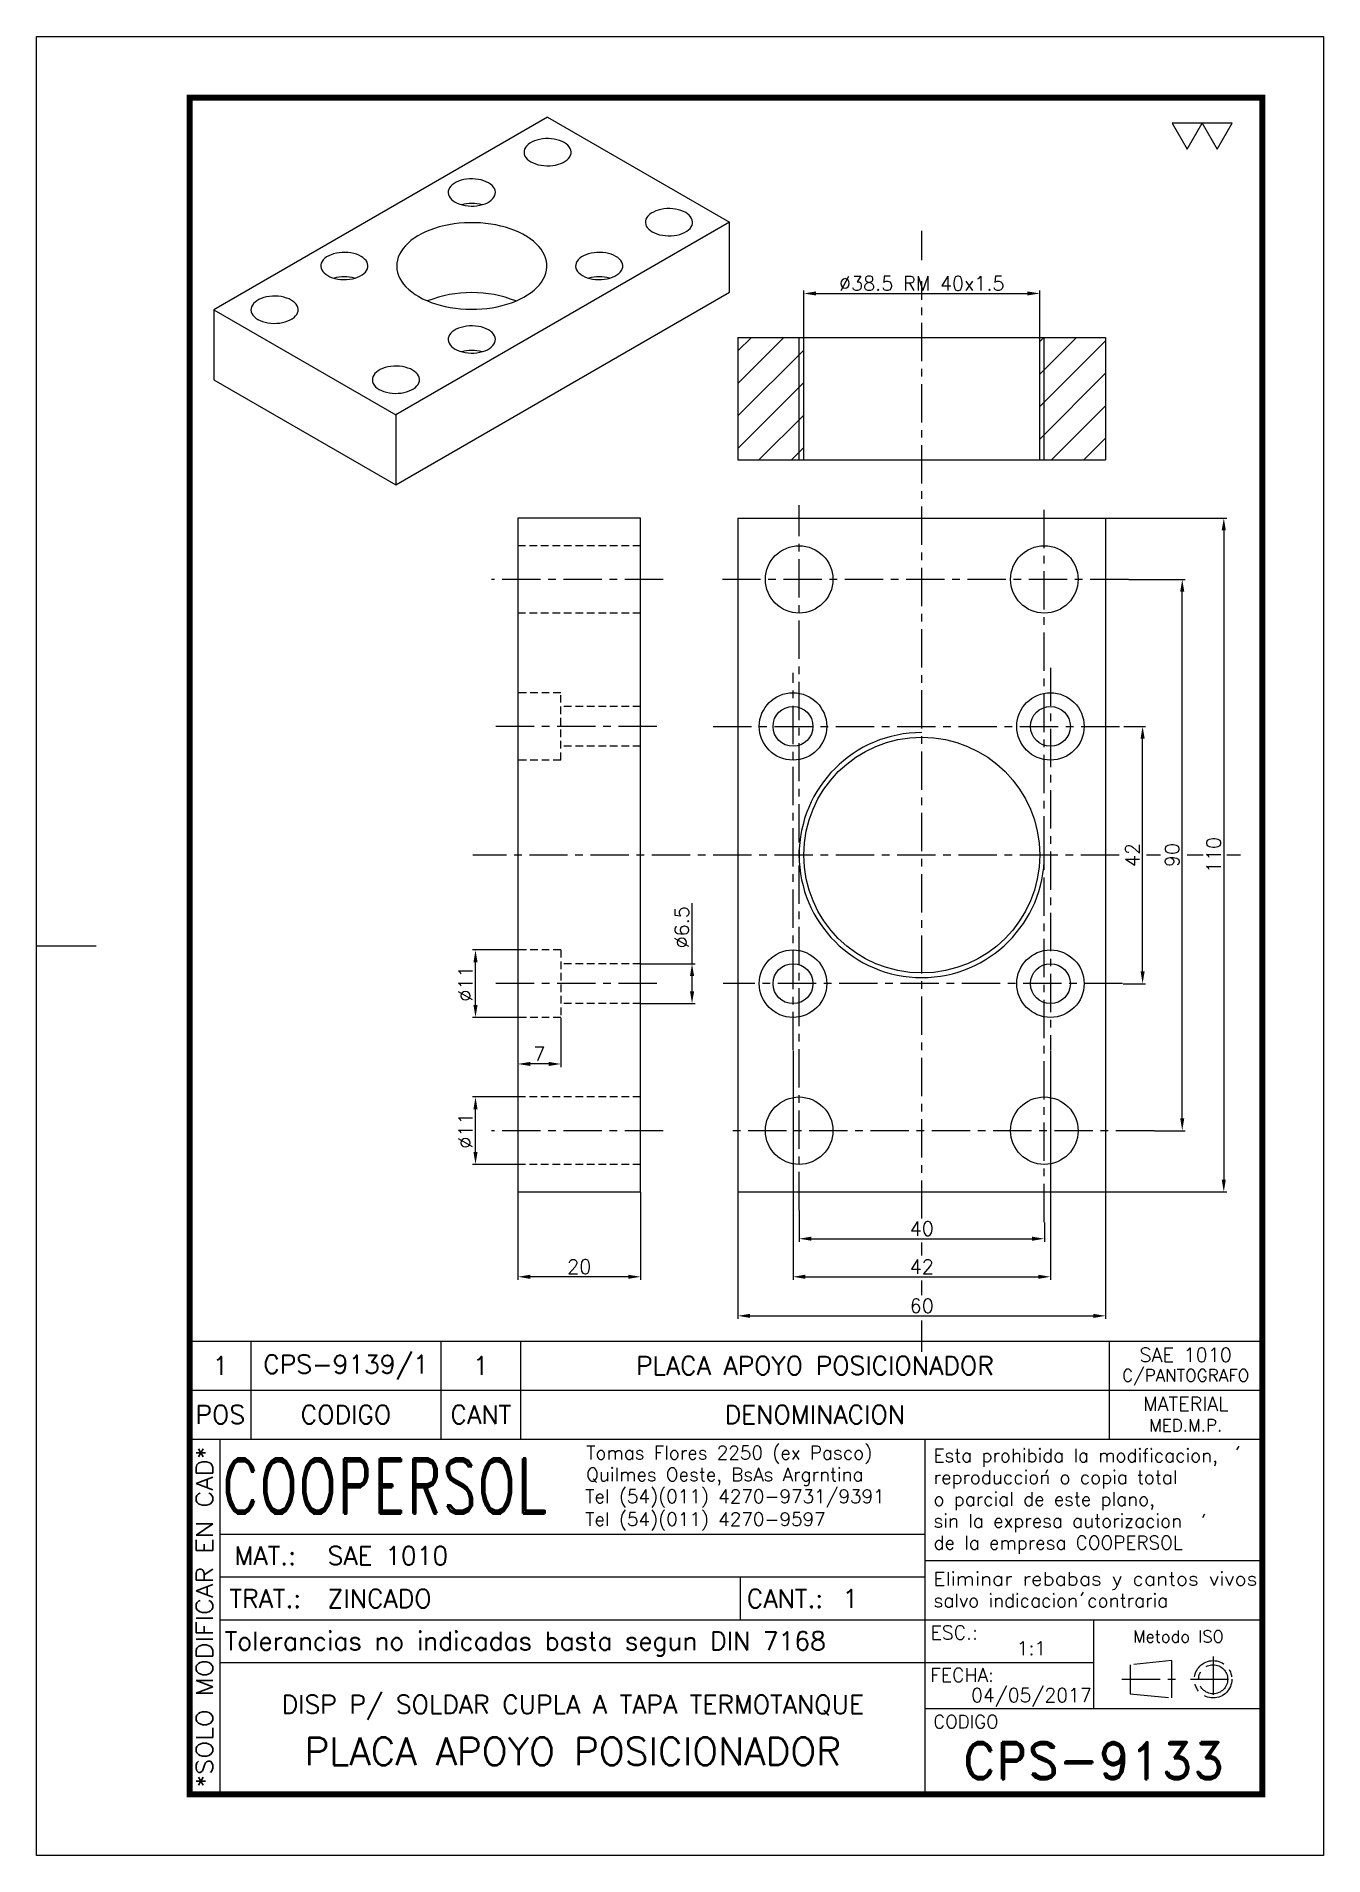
# Model space of a CAD drawing. Extents: x 0 to 210, y 0 to 297.
import ezdxf
from ezdxf.enums import TextEntityAlignment as Align

# ---------------------------------------------------------------- set-up
doc = ezdxf.new("R2010")
doc.units = 0
doc.header["$LTSCALE"] = 5
doc.header["$MEASUREMENT"] = 0
doc.linetypes.add('CENTER', pattern=[2, 1.25, -0.25, 0.25, -0.25])
doc.linetypes.add('HIDDEN', pattern=[0.375, 0.25, -0.125])
doc.layers.get('0').update_dxf_attribs({"linetype": 'CONTINUOUS'})
doc.layers.get('DEFPOINTS').update_dxf_attribs({"linetype": 'CONTINUOUS'})
for name, color, linetype in [('1', 1, 'CENTER'), ('CL', 1, 'CENTER'), ('CO', 3, 'CONTINUOUS'), ('FI', 1, 'CONTINUOUS'), ('OC', 1, 'HIDDEN'), ('RY', 5, 'CONTINUOUS')]:
    doc.layers.add(name, color=color, linetype=linetype)
doc.styles.add('ROMAND', font='ROMAND')
doc.styles.add('ROMANS', font='ROMANS.SHX')
doc.dimstyles.new('1', dxfattribs={"dimtxt": 2.3, "dimasz": 2, "dimexe": 0.5, "dimexo": 0.0625, "dimgap": 0.5, "dimtad": 1, "dimdec": 4, "dimdsep": 46, "dimtxsty": 'ROMANS', "dimcen": -2, "dimclrt": 7, "dimadec": 0, "dimazin": 0, "dimtfac": 0.869565, "dimtdec": 4, "dimtmove": 0, "dimatfit": 3, "dimfxl": 1, "dimtolj": 1, "dimarcsym": 0})

# ---------------------------------------------------------------- blocks, each defined once
blk = doc.blocks.new('A4G')
blk.add_line((0, 148.5), (9.75, 148.5))
blk.add_lwpolyline([(0, 297), (210, 297), (210, 0), (0, 0)], close=True)
at = {"const_width": 1}
blk.add_lwpolyline([(25, 287), (200, 287), (200, 10), (25, 10)], close=True, dxfattribs=at)
blk = doc.blocks.new('COOPERSOLROT-02')
for p, q in [((0, 58), (175, 58)), ((0, 0), (0, 58)), ((5, 0), (5, 58)), ((120, 0), (120, 58)), ((175, 0), (175, 58)), ((5, 42.5), (120, 42.5)), ((120, 38.19), (175, 38.19)), ((5, 35.5), (120, 35.5)), ((89.89, 28.5), (89.89, 35.5)), ((5, 28.5), (175, 28.5)), ((147.5, 14), (147.5, 28.5)), ((147.5, 21.5), (5, 21.5)), ((120, 14), (175, 14)), ((0, 0), (175, 0))]:
    blk.add_line(p, q)
at = {"color": 1, "linetype": 'CENTER'}
blk.add_line((166.98, 22.51), (166.98, 15.06), dxfattribs=at)
for points in [[(152.09, 18.79), (161.93, 18.79)], [(163.26, 18.79), (170.71, 18.79)]]:
    blk.add_lwpolyline(points, dxfattribs=at)
at = {"layer": '1'}
for points in [[(170.85, 56.26), (171.21, 56.85)], [(139.66, 52.43), (140.02, 53.02)], [(165.28, 45.22), (165.64, 45.81)], [(145.46, 32.42), (145.82, 33.01)]]:
    blk.add_lwpolyline(points, dxfattribs=at)
blk.add_lwpolyline([(160.25, 18.79), (160.25, 21.83), (153.47, 21.16), (153.47, 16.41), (160.25, 15.74)], close=True, dxfattribs=at)
for radius in [3.05, 2.37]:
    blk.add_circle((166.98, 18.79), radius, dxfattribs=at)
at = {"style": 'ROMANS', "width": 0.996387}
blk.add_text('*SOLO MODIFICAR EN CAD*', height=2.7, rotation=90, dxfattribs=at).set_placement((3.77, 1.09), (3.77, 56.81), align=Align.FIT)
at = {"style": 'ROMAND', "width": 0.75}
blk.add_text('COOPERSOL', height=9, dxfattribs=at).set_placement((5.26, 45.85))
at = {"style": 'ROMANS'}
for s, p in [('MAT.:', (7.32, 37.47)), ('TRAT.:', (6.5, 30.47)), ('CANT.:', (90.89, 30.47)), ('Tolerancias no indicadas basta segun DIN 7168', (5.7, 23.56))]:
    blk.add_text(s, height=3, dxfattribs=at).set_placement(p)
for tag, height, style, p in [('CONJUNTO', 2.3, 'ROMANS', (62.5, 17.5)), ('SUBCONJUNTO', 3, 'ROMANS', (62.5, 11.5)), ('DENOMINACION', 4.5, 'ROMANS', (62.5, 4.75)), ('COD-PLA', 6, 'ROMAND', (147.5, 5.5))]:
    blk.add_attdef(tag, text='', height=height, dxfattribs=dict(style=style)).set_placement(p, align=Align.MIDDLE)
at = {"layer": '1', "style": 'ROMANS'}
for s, height, p in [('Tomas Flores 2250 (ex Pasco)', 2.2, (64.69, 54.68)), ('Esta prohibida la modificacion,', 2.2, (121.36, 54.23)), ('Quilmes Oeste, BsAs Argrntina', 2.2, (64.69, 51.12)), ('reproduccion o copia total', 2.2, (121.36, 50.67)), ('Tel (54)(011) 4270-9731/9391', 2.2, (64.55, 47.56)), ('o parcial de este plano,', 2.2, (121.36, 47.11)), ('Tel (54)(011) 4270-9597', 2.2, (64.55, 43.83)), ('sin la expresa autorizacion ', 2.2, (121.36, 43.55)), ('de la empresa COOPERSOL', 2.2, (121.36, 39.99)), ('salvo indicacion contraria', 2.2, (121.36, 30.54)), ('ESC.:', 2.25, (120.89, 25.29)), ('FECHA:', 2.25, (120.81, 18.36)), ('CODIGO', 2.16, (121.33, 10.78))]:
    blk.add_text(s, height=height, dxfattribs=at).set_placement(p)
at = {"layer": '1', "style": 'ROMANS', "width": 0.96139}
blk.add_text('Eliminar rebabas y cantos vivos', height=2.2, dxfattribs=at).set_placement((121.34, 34.1), (174.21, 34.1), align=Align.FIT)
at = {"layer": '1', "style": 'ROMANS'}
blk.add_text('Metodo ISO', height=1.948, dxfattribs=at).set_placement((161.34, 25.77), align=Align.MIDDLE)
for tag, p in [('MAT', (22.51, 37.47)), ('TRAT', (22.51, 30.47)), ('CANT', (106.49, 30.47))]:
    blk.add_attdef(tag, p, '', height=3, dxfattribs=at)
for tag, p in [('ESC', (137.33, 22.73)), ('FECHA', (137.33, 15.06))]:
    blk.add_attdef(tag, text='', height=2.25, dxfattribs=at).set_placement(p, align=Align.CENTER)
blk = doc.blocks.new('*D15')
at = {"layer": 'CO', "color": 0, "lineweight": -2}
for p, q in [((177.41, 184.35), (180.97, 184.35)), ((180.47, 144.35), (180.47, 182.35)), ((177.28, 142.35), (180.97, 142.35))]:
    blk.add_line(p, q, dxfattribs=at)
at = {"layer": 'CO', "color": 0}
for points in [[(180.14, 182.35), (180.81, 182.35), (180.47, 184.35)], [(180.14, 144.35), (180.81, 144.35), (180.47, 142.35)]]:
    blk.add_solid(points, dxfattribs=at)
at = {"layer": 'DEFPOINTS', "color": 0}
for p in [(177.35, 184.35), (180.47, 184.35), (177.22, 142.35)]:
    blk.add_point(p, dxfattribs=at)
at = {"layer": 'CO', "color": 7, "insert": (178.82, 163.35), "char_height": 2.3, "attachment_point": 5, "rotation": 90, "style": 'ROMANS'}
blk.add_mtext('\\A1;42', dxfattribs=at)
blk = doc.blocks.new('*D16')
at = {"layer": 'CO', "color": 0, "lineweight": -2}
for p, q in [((178.22, 208.35), (187.44, 208.35)), ((186.94, 120.35), (186.94, 206.35)), ((182.41, 118.35), (187.44, 118.35))]:
    blk.add_line(p, q, dxfattribs=at)
at = {"layer": 'CO', "color": 0}
for points in [[(186.61, 206.35), (187.27, 206.35), (186.94, 208.35)], [(186.61, 120.35), (187.27, 120.35), (186.94, 118.35)]]:
    blk.add_solid(points, dxfattribs=at)
at = {"layer": 'DEFPOINTS', "color": 0}
for p in [(178.16, 208.35), (186.94, 208.35), (182.35, 118.35)]:
    blk.add_point(p, dxfattribs=at)
at = {"layer": 'CO', "color": 7, "insert": (185.29, 163.35), "char_height": 2.3, "attachment_point": 5, "rotation": 90, "style": 'ROMANS'}
blk.add_mtext('\\A1;90', dxfattribs=at)
blk = doc.blocks.new('*D17')
at = {"layer": 'CO', "color": 0, "lineweight": -2}
for p, q in [((174.5, 218.35), (194.22, 218.35)), ((193.72, 216.35), (193.72, 110.35)), ((174.5, 108.35), (194.22, 108.35))]:
    blk.add_line(p, q, dxfattribs=at)
at = {"layer": 'CO', "color": 0}
for points in [[(193.38, 216.35), (194.05, 216.35), (193.72, 218.35)], [(193.38, 110.35), (194.05, 110.35), (193.72, 108.35)]]:
    blk.add_solid(points, dxfattribs=at)
at = {"layer": 'DEFPOINTS', "color": 0}
for p in [(174.44, 218.35), (174.44, 108.35), (193.72, 108.35)]:
    blk.add_point(p, dxfattribs=at)
at = {"layer": 'CO', "color": 7, "insert": (192.07, 163.35), "char_height": 2.3, "attachment_point": 5, "rotation": 90, "style": 'ROMANS'}
blk.add_mtext('\\A1;110', dxfattribs=at)
blk = doc.blocks.new('*D18')
at = {"layer": 'CO', "color": 0, "lineweight": -2}
for p, q in [((124.44, 105.33), (124.44, 100.21)), ((164.44, 103.37), (164.44, 100.21)), ((126.44, 100.71), (162.44, 100.71))]:
    blk.add_line(p, q, dxfattribs=at)
at = {"layer": 'CO', "color": 0}
for points in [[(126.44, 101.05), (126.44, 100.38), (124.44, 100.71)], [(162.44, 101.05), (162.44, 100.38), (164.44, 100.71)]]:
    blk.add_solid(points, dxfattribs=at)
at = {"layer": 'DEFPOINTS', "color": 0}
for p in [(124.44, 105.39), (164.44, 103.44), (164.44, 100.71)]:
    blk.add_point(p, dxfattribs=at)
at = {"layer": 'CO', "color": 7, "insert": (144.44, 102.36), "char_height": 2.3, "attachment_point": 5, "style": 'ROMANS'}
blk.add_mtext('\\A1;40', dxfattribs=at)
blk = doc.blocks.new('*D19')
at = {"layer": 'CO', "color": 0, "lineweight": -2}
for p, q in [((123.44, 131.41), (123.44, 94)), ((165.44, 131.41), (165.44, 94)), ((125.44, 94.5), (163.44, 94.5))]:
    blk.add_line(p, q, dxfattribs=at)
at = {"layer": 'CO', "color": 0}
for points in [[(125.44, 94.83), (125.44, 94.16), (123.44, 94.5)], [(163.44, 94.83), (163.44, 94.16), (165.44, 94.5)]]:
    blk.add_solid(points, dxfattribs=at)
at = {"layer": 'DEFPOINTS', "color": 0}
for p in [(123.44, 131.48), (165.44, 131.48), (165.44, 94.5)]:
    blk.add_point(p, dxfattribs=at)
at = {"layer": 'CO', "color": 7, "insert": (144.44, 96.15), "char_height": 2.3, "attachment_point": 5, "style": 'ROMANS'}
blk.add_mtext('\\A1;42', dxfattribs=at)
blk = doc.blocks.new('*D20')
at = {"layer": 'CO', "color": 0, "lineweight": -2}
for p, q in [((114.44, 108.29), (114.44, 87.62)), ((174.44, 108.29), (174.44, 87.62)), ((116.44, 88.12), (172.44, 88.12))]:
    blk.add_line(p, q, dxfattribs=at)
at = {"layer": 'CO', "color": 0}
for points in [[(116.44, 88.45), (116.44, 87.78), (114.44, 88.12)], [(172.44, 88.45), (172.44, 87.78), (174.44, 88.12)]]:
    blk.add_solid(points, dxfattribs=at)
at = {"layer": 'DEFPOINTS', "color": 0}
for p in [(114.44, 108.35), (174.44, 108.35), (174.44, 88.12)]:
    blk.add_point(p, dxfattribs=at)
at = {"layer": 'CO', "color": 7, "insert": (144.44, 89.77), "char_height": 2.3, "attachment_point": 5, "style": 'ROMANS'}
blk.add_mtext('\\A1;60', dxfattribs=at)
blk = doc.blocks.new('*D21')
at = {"layer": 'CO', "color": 0, "lineweight": -2}
for p, q in [((78.56, 108.29), (78.56, 94)), ((98.56, 108.29), (98.56, 94)), ((96.56, 94.5), (80.56, 94.5))]:
    blk.add_line(p, q, dxfattribs=at)
at = {"layer": 'CO', "color": 0}
for points in [[(80.56, 94.83), (80.56, 94.16), (78.56, 94.5)], [(96.56, 94.83), (96.56, 94.16), (98.56, 94.5)]]:
    blk.add_solid(points, dxfattribs=at)
at = {"layer": 'DEFPOINTS', "color": 0}
for p in [(78.56, 108.35), (98.56, 108.35), (78.56, 94.5)]:
    blk.add_point(p, dxfattribs=at)
at = {"layer": 'CO', "color": 7, "insert": (88.56, 96.15), "char_height": 2.3, "attachment_point": 5, "style": 'ROMANS'}
blk.add_mtext('\\A1;20', dxfattribs=at)
blk = doc.blocks.new('*D22')
at = {"layer": 'CO', "color": 0, "lineweight": -2}
for p, q in [((78.56, 136.79), (78.56, 128.74)), ((85.56, 136.79), (85.56, 128.74)), ((83.56, 129.24), (80.56, 129.24))]:
    blk.add_line(p, q, dxfattribs=at)
at = {"layer": 'CO', "color": 0}
for points in [[(80.56, 129.58), (80.56, 128.91), (78.56, 129.24)], [(83.56, 129.58), (83.56, 128.91), (85.56, 129.24)]]:
    blk.add_solid(points, dxfattribs=at)
at = {"layer": 'DEFPOINTS', "color": 0}
for p in [(78.56, 136.85), (85.56, 136.85), (78.56, 129.24)]:
    blk.add_point(p, dxfattribs=at)
at = {"layer": 'CO', "color": 7, "insert": (82.06, 130.89), "char_height": 2.3, "attachment_point": 5, "style": 'ROMANS'}
blk.add_mtext('\\A1;7', dxfattribs=at)
blk = doc.blocks.new('*D23')
at = {"layer": 'CO', "color": 0, "lineweight": -2}
for p, q in [((78.49, 147.85), (71.14, 147.85)), ((71.64, 138.85), (71.64, 145.85)), ((78.49, 136.85), (71.14, 136.85))]:
    blk.add_line(p, q, dxfattribs=at)
at = {"layer": 'CO', "color": 0}
for points in [[(71.3, 145.85), (71.97, 145.85), (71.64, 147.85)], [(71.3, 138.85), (71.97, 138.85), (71.64, 136.85)]]:
    blk.add_solid(points, dxfattribs=at)
at = {"layer": 'DEFPOINTS', "color": 0}
for p in [(71.64, 147.85), (78.56, 147.85), (78.56, 136.85)]:
    blk.add_point(p, dxfattribs=at)
at = {"layer": 'CO', "color": 7, "insert": (69.99, 142.35), "char_height": 2.3, "attachment_point": 5, "rotation": 90, "style": 'ROMANS'}
blk.add_mtext('\\A1;%%C11', dxfattribs=at)
blk = doc.blocks.new('*D24')
at = {"layer": 'CO', "color": 0, "lineweight": -2}
for p, q in [((106.96, 145.6), (106.96, 155.5)), ((98.62, 145.6), (107.46, 145.6)), ((106.96, 141.1), (106.96, 143.6)), ((98.62, 139.1), (107.46, 139.1))]:
    blk.add_line(p, q, dxfattribs=at)
at = {"layer": 'CO', "color": 0}
for points in [[(106.63, 143.6), (107.3, 143.6), (106.96, 145.6)], [(106.63, 141.1), (107.3, 141.1), (106.96, 139.1)]]:
    blk.add_solid(points, dxfattribs=at)
at = {"layer": 'DEFPOINTS', "color": 0}
for p in [(98.56, 145.6), (106.96, 145.6), (98.56, 139.1)]:
    blk.add_point(p, dxfattribs=at)
at = {"layer": 'CO', "color": 7, "insert": (105.31, 151.55), "char_height": 2.3, "attachment_point": 5, "rotation": 90, "style": 'ROMANS'}
blk.add_mtext('\\A1;%%C6.5', dxfattribs=at)
blk = doc.blocks.new('*D25')
at = {"layer": 'CO', "color": 0, "lineweight": -2}
for p, q in [((78.49, 123.85), (71.14, 123.85)), ((71.64, 114.85), (71.64, 121.85)), ((78.49, 112.85), (71.14, 112.85))]:
    blk.add_line(p, q, dxfattribs=at)
at = {"layer": 'CO', "color": 0}
for points in [[(71.3, 121.85), (71.97, 121.85), (71.64, 123.85)], [(71.3, 114.85), (71.97, 114.85), (71.64, 112.85)]]:
    blk.add_solid(points, dxfattribs=at)
at = {"layer": 'DEFPOINTS', "color": 0}
for p in [(71.64, 123.85), (78.56, 123.85), (78.56, 112.85)]:
    blk.add_point(p, dxfattribs=at)
at = {"layer": 'CO', "color": 7, "insert": (69.99, 118.35), "char_height": 2.3, "attachment_point": 5, "rotation": 90, "style": 'ROMANS'}
blk.add_mtext('\\A1;%%C11', dxfattribs=at)
blk = doc.blocks.new('*D26')
at = {"layer": 'CO', "color": 0, "lineweight": -2}
for p, q in [((125.19, 247.92), (125.19, 255.53)), ((163.69, 247.92), (163.69, 255.53)), ((127.19, 255.03), (161.69, 255.03))]:
    blk.add_line(p, q, dxfattribs=at)
at = {"layer": 'CO', "color": 0}
for points in [[(127.19, 255.36), (127.19, 254.7), (125.19, 255.03)], [(161.69, 255.36), (161.69, 254.7), (163.69, 255.03)]]:
    blk.add_solid(points, dxfattribs=at)
at = {"layer": 'DEFPOINTS', "color": 0}
for p in [(163.69, 255.03), (125.19, 247.86), (163.69, 247.86)]:
    blk.add_point(p, dxfattribs=at)
at = {"layer": 'CO', "color": 7, "insert": (144.44, 256.68), "char_height": 2.3, "attachment_point": 5, "style": 'ROMANS'}
blk.add_mtext('\\A1;%%C38.5 RM 40x1.5', dxfattribs=at)
blk = doc.blocks.new('LISPIE')
blk.add_line((0, 0), (0, 8))
at = {"layer": 'FI', "color": 7}
for p, q in [((0, 8), (175, 8)), ((10, 8), (10, 0)), ((41, 8), (41, 0)), ((54, 8), (54, 0)), ((150, 8), (150, 0))]:
    blk.add_line(p, q, dxfattribs=at)
at = {"style": 'ROMANS'}
for tag, height, p in [('MATERIAL', 2.3, (162.5, 5.75)), ('POS', 3, (5, 4)), ('CODIGO', 3, (25.5, 4)), ('CANT', 3, (47.5, 4)), ('DENOMINACION', 3, (102, 4)), ('MED.M.P.', 2, (162.5, 2.25))]:
    blk.add_attdef(tag, text='', height=height, dxfattribs=at).set_placement(p, align=Align.MIDDLE)

msp = doc.modelspace()

# ---------------------------------------------------------------- hatches: boundary and pattern name
at = {"layer": 'RY'}
h = msp.add_hatch(dxfattribs=at)
h.set_pattern_fill('ANSI31', color=256, scale=30, style=0)
h.set_pattern_definition([(45, (14220.426, -12196.6877), (-2.6516504, 2.6516504), [])])
h.paths.add_polyline_path([(124.43808, 247.85943), (114.43808, 247.85943), (114.43808, 227.85943), (124.43808, 227.85943)])
h.paths.add_polyline_path([(174.43808, 247.85943), (164.43808, 247.85943), (164.43808, 227.85943), (174.43808, 227.85943)])
h.paths.add_polyline_path([(164.43808, 247.85943), (163.68808, 247.85943), (163.68808, 227.85943), (164.43808, 227.85943)])
h.paths.add_polyline_path([(125.18808, 247.85943), (124.43808, 247.85943), (124.43808, 227.85943), (125.18808, 227.85943)])

# ---------------------------------------------------------------- linework, layer by layer
for p, q in [((114.43808, 247.85943), (114.43808, 227.85943)), ((114.43808, 247.85943), (174.43808, 247.85943)), ((125.18808, 227.85943), (125.18808, 247.85943)), ((163.68808, 227.85943), (163.68808, 247.85943)), ((174.43808, 247.85943), (174.43808, 227.85943)), ((114.43808, 227.85943), (174.43808, 227.85943)), ((78.5568, 218.35096), (78.5568, 108.35096)), ((98.5568, 218.35096), (78.5568, 218.35096)), ((98.5568, 108.35096), (98.5568, 218.35096)), ((114.43808, 218.35096), (114.43808, 108.35096)), ((114.43808, 218.35096), (174.43808, 218.35096)), ((174.43808, 218.35096), (174.43808, 108.35096)), ((78.5568, 108.35096), (98.5568, 108.35096)), ((114.43808, 108.35096), (174.43808, 108.35096))]:
    msp.add_line(p, q)
for centre, radius in [((124.43808, 208.35096), 5.5), ((164.43808, 208.35096), 5.5), ((123.43808, 184.35096), 5.5), ((123.43808, 184.35096), 3.25), ((165.43808, 184.35096), 5.5), ((165.43808, 184.35096), 3.25), ((144.43808, 163.35096), 19.25), ((123.43808, 142.35096), 5.5), ((123.43808, 142.35096), 3.25), ((165.43808, 142.35096), 5.5), ((165.43808, 142.35096), 3.25), ((124.43808, 118.35096), 5.5), ((164.43808, 118.35096), 5.5)]:
    msp.add_circle(centre, radius)
at = {"layer": 'CL'}
for p, q in [((144.43808, 260.47928), (144.43808, 265.2551)), ((144.43808, 103.98957), (144.43808, 257.01372)), ((124.43808, 105.39011), (124.43808, 220.4585)), ((164.43808, 103.43635), (164.43808, 220.90496)), ((102.2318, 208.35096), (74.25408, 208.35096)), ((178.15848, 208.35096), (111.69228, 208.35096)), ((123.43808, 131.47596), (123.43808, 193.08831)), ((165.43808, 193.93147), (165.43808, 131.47596)), ((101.20434, 184.35096), (74.56262, 184.35096)), ((110.42956, 184.35096), (177.34737, 184.35096)), ((176.66922, 163.35096), (71.19401, 163.35096)), ((183.41745, 163.35096), (181.10377, 163.35096)), ((190.35848, 163.35096), (187.75559, 163.35096)), ((196.43189, 163.35096), (194.21462, 163.35096)), ((101.20434, 142.35096), (74.56262, 142.35096)), ((177.21718, 142.35096), (112.06601, 142.35096)), ((102.2318, 118.35096), (74.25408, 118.35096)), ((182.34811, 118.35096), (112.65312, 118.35096)), ((144.43808, 97.99481), (144.43808, 100.11061)), ((144.43808, 91.4711), (144.43808, 93.88076)), ((144.43808, 82.26014), (144.43808, 87.35705))]:
    msp.add_line(p, q, dxfattribs=at)
at = {"layer": 'CO'}
for points in [[(187.74912, 278.60654), (190.19327, 282.83994), (185.30497, 282.83994)], [(192.63743, 278.60654), (195.08158, 282.83994), (190.19327, 282.83994)]]:
    msp.add_lwpolyline(points, close=True, dxfattribs=at)
at = {"layer": 'FI'}
for p, q in [((83.40358, 283.80684), (28.95635, 252.37513)), ((83.40358, 283.80684), (113.10206, 266.66227)), ((113.10206, 266.66227), (58.65484, 235.23056)), ((113.10206, 255.2307), (113.10206, 266.66227)), ((58.65484, 223.79899), (113.10206, 255.2307)), ((28.95635, 252.37513), (58.65484, 235.23056)), ((28.95635, 252.37513), (28.95635, 240.94356)), ((124.43808, 227.85943), (124.43808, 247.85943)), ((164.43808, 227.85943), (164.43808, 247.85943)), ((28.95635, 240.94356), (58.65484, 223.79899)), ((58.65484, 235.23056), (58.65484, 223.79899))]:
    msp.add_line(p, q, dxfattribs=at)
at = {"layer": 'FI', "flags": 128}
for points in [[(80.68121, 276.5204), (81.04388, 276.33582), (81.44377, 276.17894), (81.87456, 276.05222), (82.32946, 275.95768), (82.8013, 275.89679), (83.28264, 275.87053), (83.76589, 275.87929), (84.24343, 275.92296), (84.70772, 276.00083), (85.15144, 276.11167), (85.5676, 276.25375), (85.94963, 276.42482), (86.2915, 276.62218), (86.58784, 276.84272), (86.83395, 277.08297), (87.02597, 277.33912), (87.16086, 277.60715), (87.23649, 277.88283), (87.25168, 278.1618), (87.20618, 278.43967), (87.10071, 278.71206), (86.93693, 278.97467), (86.71743, 279.22336), (86.44567, 279.45421), (86.12594, 279.66357), (85.76327, 279.84815), (85.36339, 280.00504), (84.9326, 280.13175), (84.47769, 280.22629), (84.00585, 280.28718), (83.52451, 280.31345), (83.04126, 280.30468), (82.56372, 280.26102), (82.09943, 280.18315), (81.65571, 280.0723), (81.23955, 279.93022), (80.85753, 279.75915), (80.51565, 279.56179), (80.21932, 279.34125), (79.9732, 279.10101), (79.78118, 278.84485), (79.6463, 278.57682), (79.57066, 278.30115), (79.55548, 278.02217), (79.60098, 277.7443), (79.70645, 277.47191), (79.87022, 277.2093), (80.08972, 276.96061), (80.36148, 276.72977), (80.68121, 276.5204)], [(68.30685, 269.94832), (68.66951, 269.76374), (69.0694, 269.60685), (69.50019, 269.48014), (69.95509, 269.38559), (70.42693, 269.32471), (70.90828, 269.29844), (71.39152, 269.30721), (71.86906, 269.35087), (72.33335, 269.42874), (72.77707, 269.53959), (73.19323, 269.68167), (73.57526, 269.85274), (73.91713, 270.0501), (74.21347, 270.27064), (74.45958, 270.51088), (74.6516, 270.76704), (74.78649, 271.03507), (74.86212, 271.31074), (74.87731, 271.58971), (74.83181, 271.86759), (74.72634, 272.13998), (74.56256, 272.40259), (74.34306, 272.65128), (74.0713, 272.88212), (73.75157, 273.09149), (73.3889, 273.27607), (72.98902, 273.43295), (72.55823, 273.55966), (72.10332, 273.65421), (71.63148, 273.7151), (71.15014, 273.74136), (70.66689, 273.7326), (70.18936, 273.68893), (69.72507, 273.61106), (69.28134, 273.50021), (68.86519, 273.35814), (68.48316, 273.18707), (68.14128, 272.98971), (67.84495, 272.76916), (67.59883, 272.52892), (67.40682, 272.27277), (67.27193, 272.00474), (67.19629, 271.72906), (67.18111, 271.45009), (67.22661, 271.17222), (67.33208, 270.89983), (67.49585, 270.63722), (67.71535, 270.38853), (67.98711, 270.15768), (68.30685, 269.94832)], [(100.4802, 265.09069), (100.84287, 264.90611), (101.24276, 264.74922), (101.67355, 264.62251), (102.12845, 264.52797), (102.60029, 264.46708), (103.08163, 264.44081), (103.56488, 264.44958), (104.04242, 264.49324), (104.50671, 264.57111), (104.95043, 264.68196), (105.36659, 264.82404), (105.74862, 264.99511), (106.09049, 265.19247), (106.38683, 265.41301), (106.63294, 265.65325), (106.82496, 265.90941), (106.95985, 266.17744), (107.03548, 266.45311), (107.05067, 266.73209), (107.00517, 267.00996), (106.8997, 267.28235), (106.73592, 267.54496), (106.51642, 267.79365), (106.24466, 268.02449), (105.92493, 268.23386), (105.56226, 268.41844), (105.16238, 268.57532), (104.73159, 268.70204), (104.27668, 268.79658), (103.80484, 268.85747), (103.3235, 268.88373), (102.84025, 268.87497), (102.36271, 268.8313), (101.89842, 268.75344), (101.4547, 268.64259), (101.03854, 268.50051), (100.65651, 268.32944), (100.31464, 268.13208), (100.01831, 267.91154), (99.77219, 267.67129), (99.58017, 267.41514), (99.44529, 267.14711), (99.36965, 266.87143), (99.35447, 266.59246), (99.39997, 266.31459), (99.50543, 266.0422), (99.66921, 265.77959), (99.88871, 265.5309), (100.16047, 265.30005), (100.4802, 265.09069)], [(62.36715, 254.5182), (62.99974, 254.17793), (63.67233, 253.86426), (64.38157, 253.57877), (65.12394, 253.32286), (65.89572, 253.09783), (66.69307, 252.90478), (67.51203, 252.74468), (68.34851, 252.61833), (69.19835, 252.52636), (70.05731, 252.46922), (70.92111, 252.4472), (71.78544, 252.46042), (72.64601, 252.50879), (73.49853, 252.59209), (74.33874, 252.7099), (75.16247, 252.86163), (75.9656, 253.04652), (76.74414, 253.26366), (77.49421, 253.51196), (78.21207, 253.79019), (78.89415, 254.09695), (79.53704, 254.43073), (80.13755, 254.78985), (80.69268, 255.17254), (81.19967, 255.57687), (81.65599, 256.00085), (82.05937, 256.44234), (82.40779, 256.89917), (82.69953, 257.36905), (82.93313, 257.84963), (83.10742, 258.33853), (83.22154, 258.83331), (83.27491, 259.33151), (83.26728, 259.83063), (83.19868, 260.32821), (83.06946, 260.82175), (82.88025, 261.30879), (82.63199, 261.78692), (82.32594, 262.25375), (81.9636, 262.70696), (81.54679, 263.14428), (81.07758, 263.56354), (80.55831, 263.96264), (79.99157, 264.33961), (79.38017, 264.69256), (78.72718, 265.01974), (78.03583, 265.3195), (77.30957, 265.59037), (76.55203, 265.83099), (75.76697, 266.04017), (74.95831, 266.21685), (74.13007, 266.36016), (73.28639, 266.46939), (72.43146, 266.54399), (71.56954, 266.58359), (70.70494, 266.588), (69.84195, 266.55718), (68.98487, 266.49131), (68.13798, 266.39069), (67.30549, 266.25584), (66.49155, 266.08742), (65.70022, 265.88628), (64.93544, 265.65341), (64.20102, 265.38999), (63.50061, 265.09731), (62.83771, 264.77684), (62.21563, 264.43017), (61.63745, 264.05904), (61.10606, 263.66528), (60.6241, 263.25087), (60.19399, 262.81786), (59.81785, 262.36842), (59.49757, 261.90478), (59.23474, 261.42926), (59.03067, 260.94421), (58.88637, 260.45207), (58.80257, 259.95527), (58.77968, 259.4563), (58.81782, 258.95764), (58.9168, 258.46177), (59.07612, 257.97117), (59.29498, 257.48828), (59.57231, 257.01551), (59.90672, 256.5552), (60.29653, 256.10966), (60.73982, 255.68111), (61.23437, 255.27167), (61.77771, 254.88339), (62.36715, 254.5182)], [(47.51791, 257.94712), (47.88058, 257.76254), (48.28046, 257.60565), (48.71125, 257.47894), (49.16615, 257.38439), (49.638, 257.32351), (50.11934, 257.29724), (50.60258, 257.30601), (51.08012, 257.34967), (51.54441, 257.42754), (51.98813, 257.53839), (52.40429, 257.68047), (52.78632, 257.85154), (53.1282, 258.0489), (53.42453, 258.26944), (53.67064, 258.50968), (53.86266, 258.76584), (53.99755, 259.03387), (54.07318, 259.30954), (54.08837, 259.58851), (54.04287, 259.86639), (53.9374, 260.13878), (53.77362, 260.40139), (53.55412, 260.65008), (53.28236, 260.88092), (52.96263, 261.09029), (52.59996, 261.27487), (52.20008, 261.43175), (51.76929, 261.55846), (51.31438, 261.65301), (50.84254, 261.7139), (50.3612, 261.74016), (49.87795, 261.7314), (49.40042, 261.68773), (48.93613, 261.60986), (48.4924, 261.49902), (48.07625, 261.35694), (47.69422, 261.18587), (47.35234, 260.98851), (47.05601, 260.76797), (46.80989, 260.52772), (46.61788, 260.27157), (46.48299, 260.00354), (46.40735, 259.72786), (46.39217, 259.44889), (46.43767, 259.17102), (46.54314, 258.89863), (46.70691, 258.63602), (46.92641, 258.38733), (47.19817, 258.15648), (47.51791, 257.94712)], [(89.09579, 257.94712), (89.45845, 257.76254), (89.85834, 257.60565), (90.28913, 257.47894), (90.74403, 257.38439), (91.21587, 257.32351), (91.69722, 257.29724), (92.18046, 257.30601), (92.658, 257.34967), (93.12229, 257.42754), (93.56601, 257.53839), (93.98217, 257.68047), (94.3642, 257.85154), (94.70607, 258.0489), (95.00241, 258.26944), (95.24852, 258.50968), (95.44054, 258.76584), (95.57543, 259.03387), (95.65106, 259.30954), (95.66625, 259.58851), (95.62075, 259.86639), (95.51528, 260.13878), (95.3515, 260.40139), (95.132, 260.65008), (94.86024, 260.88092), (94.54051, 261.09029), (94.17784, 261.27487), (93.77796, 261.43175), (93.34717, 261.55846), (92.89226, 261.65301), (92.42042, 261.7139), (91.93908, 261.74016), (91.45583, 261.7314), (90.9783, 261.68773), (90.51401, 261.60986), (90.07028, 261.49902), (89.65413, 261.35694), (89.2721, 261.18587), (88.93022, 260.98851), (88.63389, 260.76797), (88.38777, 260.52772), (88.19576, 260.27157), (88.06087, 260.00354), (87.98523, 259.72786), (87.97005, 259.44889), (88.01555, 259.17102), (88.12102, 258.89863), (88.28479, 258.63602), (88.50429, 258.38733), (88.77605, 258.15648), (89.09579, 257.94712)], [(36.13349, 250.80355), (36.49616, 250.61897), (36.89604, 250.46208), (37.32683, 250.33537), (37.78173, 250.24082), (38.25358, 250.17994), (38.73492, 250.15367), (39.21817, 250.16244), (39.6957, 250.2061), (40.15999, 250.28397), (40.60371, 250.39482), (41.01987, 250.5369), (41.4019, 250.70797), (41.74378, 250.90533), (42.04011, 251.12587), (42.28622, 251.36611), (42.47824, 251.62227), (42.61313, 251.8903), (42.68876, 252.16597), (42.70395, 252.44494), (42.65845, 252.72282), (42.55298, 252.99521), (42.3892, 253.25782), (42.16971, 253.50651), (41.89795, 253.73735), (41.57821, 253.94672), (41.21554, 254.1313), (40.81566, 254.28818), (40.38487, 254.41489), (39.92996, 254.50944), (39.45812, 254.57033), (38.97678, 254.59659), (38.49353, 254.58783), (38.016, 254.54416), (37.55171, 254.46629), (37.10799, 254.35544), (36.69183, 254.21337), (36.3098, 254.0423), (35.96792, 253.84494), (35.67159, 253.62439), (35.42547, 253.38415), (35.23346, 253.128), (35.09857, 252.85997), (35.02294, 252.58429), (35.00775, 252.30532), (35.05325, 252.02745), (35.15872, 251.75506), (35.32249, 251.49245), (35.54199, 251.24376), (35.81375, 251.01291), (36.13349, 250.80355)], [(68.30685, 245.94592), (68.66951, 245.76134), (69.0694, 245.60445), (69.50019, 245.47774), (69.95509, 245.38319), (70.42693, 245.32231), (70.90828, 245.29604), (71.39152, 245.30481), (71.86906, 245.34847), (72.33335, 245.42634), (72.77707, 245.53719), (73.19323, 245.67927), (73.57526, 245.85034), (73.91713, 246.0477), (74.21347, 246.26824), (74.45958, 246.50848), (74.6516, 246.76464), (74.78649, 247.03267), (74.86212, 247.30834), (74.87731, 247.58732), (74.83181, 247.86519), (74.72634, 248.13758), (74.56256, 248.40019), (74.34306, 248.64888), (74.0713, 248.87972), (73.75157, 249.08909), (73.3889, 249.27367), (72.98902, 249.43055), (72.55823, 249.55727), (72.10332, 249.65181), (71.63148, 249.7127), (71.15014, 249.73896), (70.66689, 249.7302), (70.18936, 249.68653), (69.72507, 249.60866), (69.28134, 249.49782), (68.86519, 249.35574), (68.48316, 249.18467), (68.14128, 248.98731), (67.84495, 248.76677), (67.59883, 248.52652), (67.40682, 248.27037), (67.27193, 248.00234), (67.19629, 247.72666), (67.18111, 247.44769), (67.22661, 247.16982), (67.33208, 246.89743), (67.49585, 246.63482), (67.71535, 246.38613), (67.98711, 246.15528), (68.30685, 245.94592)], [(55.93248, 239.37383), (56.29515, 239.18925), (56.69503, 239.03237), (57.12582, 238.90566), (57.58072, 238.81111), (58.05257, 238.75022), (58.53391, 238.72396), (59.01716, 238.73272), (59.49469, 238.77639), (59.95898, 238.85426), (60.4027, 238.9651), (60.81886, 239.10718), (61.20089, 239.27825), (61.54277, 239.47561), (61.8391, 239.69616), (62.08521, 239.9364), (62.27723, 240.19255), (62.41212, 240.46058), (62.48775, 240.73626), (62.50294, 241.01523), (62.45744, 241.2931), (62.35197, 241.56549), (62.18819, 241.8281), (61.9687, 242.07679), (61.69694, 242.30764), (61.3772, 242.517), (61.01453, 242.70158), (60.61465, 242.85847), (60.18386, 242.98518), (59.72895, 243.07973), (59.25711, 243.14061), (58.77577, 243.16688), (58.29252, 243.15811), (57.81499, 243.11445), (57.3507, 243.03658), (56.90698, 242.92573), (56.49082, 242.78365), (56.10879, 242.61258), (55.76691, 242.41522), (55.47058, 242.19468), (55.22446, 241.95444), (55.03245, 241.69828), (54.89756, 241.43025), (54.82192, 241.15458), (54.80674, 240.87561), (54.85224, 240.59773), (54.95771, 240.32534), (55.12148, 240.06273), (55.34098, 239.81404), (55.61274, 239.5832), (55.93248, 239.37383)]]:
    msp.add_lwpolyline(points, dxfattribs=at)
at = {"layer": 'FI'}
for centre, radius, start, end in [((71.02921, 263.34204), 6.40103, 74.8083645, 105.1916355), ((50.24027, 251.34084), 6.40103, 74.8083645, 105.1916355), ((91.81815, 251.34084), 6.40103, 74.8083645, 105.1916355), ((71.02921, 235.59912), 19.58082, 68.3841238, 111.6158762), ((71.02921, 239.33964), 6.40103, 74.8083645, 105.1916355), ((144.43808, 163.35096), 20, 90, 0)]:
    msp.add_arc(centre, radius, start, end, dxfattribs=at)
at = {"layer": 'OC'}
for p, q in [((98.5568, 213.85096), (78.5568, 213.85096)), ((98.5568, 202.85096), (78.5568, 202.85096)), ((85.5568, 189.85096), (78.5568, 189.85096)), ((85.5568, 178.85096), (85.5568, 189.85096)), ((98.5568, 187.60096), (85.5568, 187.60096)), ((85.5568, 178.85096), (78.5568, 178.85096)), ((98.5568, 181.10096), (85.5568, 181.10096)), ((85.5568, 147.85096), (78.5568, 147.85096)), ((85.5568, 147.85096), (85.5568, 136.85096)), ((98.5568, 145.60096), (85.5568, 145.60096)), ((85.5568, 136.85096), (78.5568, 136.85096)), ((98.5568, 139.10096), (85.5568, 139.10096)), ((98.5568, 123.85096), (78.5568, 123.85096)), ((98.5568, 112.85096), (78.5568, 112.85096))]:
    msp.add_line(p, q, dxfattribs=at)

# ---------------------------------------------------------------- block references
msp.add_blockref('A4G', (0, 0))
for p, values in [((25, 76), {'POS': '1', 'DENOMINACION': 'PLACA APOYO POSICIONADOR', 'CANT': '1', 'CODIGO': 'CPS-9139/1', 'MED.M.P.': 'C/PANTOGRAFO', 'MATERIAL': 'SAE 1010'}), ((25, 68), {'POS': 'POS', 'DENOMINACION': 'DENOMINACION', 'CANT': 'CANT', 'CODIGO': 'CODIGO', 'MED.M.P.': 'MED.M.P.', 'MATERIAL': 'MATERIAL'})]:
    msp.add_blockref('LISPIE', p).add_auto_attribs(values)
ref = msp.add_blockref('COOPERSOLROT-02', (25, 10))
ref.add_attrib('COD-PLA', 'CPS-9133', dxfattribs={"height": 6, "style": 'ROMAND'}).set_placement((172.5, 15.5), align=Align.MIDDLE)
ref.add_attrib('FECHA', '04/05/2017', dxfattribs={"layer": '1', "height": 2.25, "style": 'ROMANS'}).set_placement((162.33468, 25.061), align=Align.CENTER)
ref.add_attrib('MAT', 'SAE 1010', (47.50529, 47.46815), dxfattribs={"layer": '1', "height": 3, "style": 'ROMANS'})
ref.add_attrib('TRAT', 'ZINCADO', (47.50529, 40.46815), dxfattribs={"layer": '1', "height": 3, "style": 'ROMANS'})
ref.add_attrib('ESC', '1:1', dxfattribs={"layer": '1', "height": 2.25, "style": 'ROMANS'}).set_placement((162.33468, 32.72855), align=Align.CENTER)
ref.add_attrib('CANT', '1', (131.49059, 40.46815), dxfattribs={"layer": '1', "height": 3, "style": 'ROMANS'})
ref.add_attrib('DENOMINACION', 'PLACA APOYO POSICIONADOR', dxfattribs={"height": 4.5, "style": 'ROMANS'}).set_placement((87.5, 17.03781), align=Align.MIDDLE)
ref.add_attrib('SUBCONJUNTO', 'DISP P/ SOLDAR CUPLA A TAPA TERMOTANQUE', dxfattribs={"height": 3, "style": 'ROMANS'}).set_placement((87.5, 24.47785), align=Align.MIDDLE)

# ---------------------------------------------------------------- dimensions: what is measured, and where the dimension line sits
at = {"layer": 'CO'}
dim = msp.add_linear_dim(base=(163.68808, 255.02849), p1=(125.18808, 247.85943), p2=(163.68808, 247.85943), text='%%C<> RM 40x1.5', dimstyle='1', dxfattribs=at)
dim.commit()
dim.dimension.update_dxf_attribs({"geometry": '*D26', "text_midpoint": (144.43808, 256.67849)})
for base, p1, p2, picture, middle in [((193.71547, 108.35096), (174.43808, 218.35096), (174.43808, 108.35096), '*D17', (192.06547, 163.35096)), ((186.94139, 208.35096), (182.34811, 118.35096), (178.15848, 208.35096), '*D16', (185.29139, 163.35096)), ((180.47434, 184.35096), (177.21718, 142.35096), (177.34737, 184.35096), '*D15', (178.82434, 163.35096))]:
    dim = msp.add_linear_dim(base=base, p1=p1, p2=p2, angle=90, dimstyle='1', dxfattribs=at)
    dim.commit()
    dim.dimension.update_dxf_attribs({"geometry": picture, "text_midpoint": middle})
for base, p1, p2, picture, middle in [((106.96332, 145.60096), (98.5568, 139.10096), (98.5568, 145.60096), '*D24', (105.31332, 151.55096)), ((71.63755, 147.85096), (78.5568, 136.85096), (78.5568, 147.85096), '*D23', (69.98755, 142.35096)), ((71.63755, 123.85096), (78.5568, 112.85096), (78.5568, 123.85096), '*D25', (69.98755, 118.35096))]:
    dim = msp.add_linear_dim(base=base, p1=p1, p2=p2, angle=90, text='%%C<>', dimstyle='1', dxfattribs=at)
    dim.commit()
    dim.dimension.update_dxf_attribs({"geometry": picture, "text_midpoint": middle})
for base, p1, p2, picture, middle in [((78.5568, 129.24326), (85.5568, 136.85096), (78.5568, 136.85096), '*D22', (82.0568, 130.89326)), ((165.43808, 94.4957), (123.43808, 131.47596), (165.43808, 131.47596), '*D19', (144.43808, 96.1457)), ((78.5568, 94.4957), (98.5568, 108.35096), (78.5568, 108.35096), '*D21', (88.5568, 96.1457)), ((174.43808, 88.1181), (114.43808, 108.35096), (174.43808, 108.35096), '*D20', (144.43808, 89.7681)), ((164.43808, 100.71231), (124.43808, 105.39011), (164.43808, 103.43635), '*D18', (144.43808, 102.36231))]:
    dim = msp.add_linear_dim(base=base, p1=p1, p2=p2, dimstyle='1', dxfattribs=at)
    dim.commit()
    dim.dimension.update_dxf_attribs({"geometry": picture, "text_midpoint": middle})

doc.saveas('drawing.dxf')
